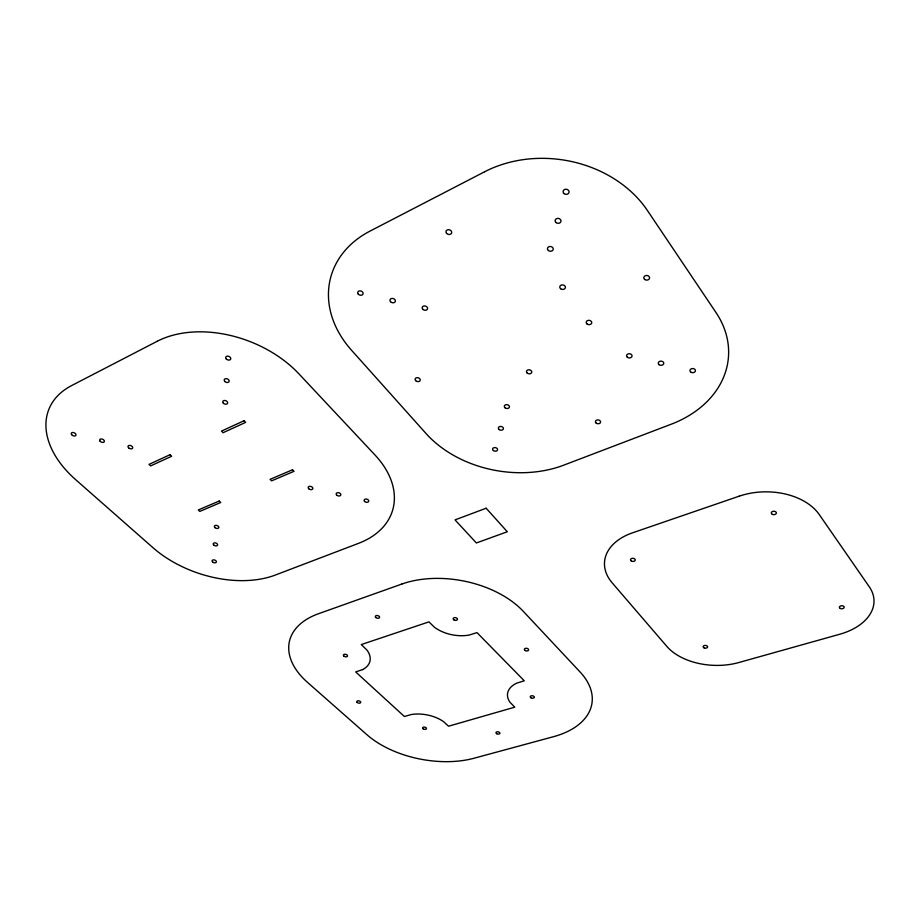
<?xml version="1.0" encoding="UTF-8"?>
<svg xmlns="http://www.w3.org/2000/svg" width="920" height="920" viewBox="0 0 920 920"><rect width="100%" height="100%" fill="white"/><g stroke="black" fill="none" stroke-linecap="round" stroke-linejoin="round"><path stroke-width="1.38" d="M157.239 341.262L71.53 385.629A98.106 62.939 22.1 0 0 75.566 479.573L152.858 547.596A92.644 58.351 18.6 0 0 275.402 575.023L358.501 543.363A95.68 63.56 17 0 0 374.911 454.905L298.977 373.911A100.372 68.379 21 0 0 157.239 341.262M484.702 171.73L370.035 231.092A109.641 84.927 15.2 0 0 351.532 350.244L426.063 433.55A103.995 76.9 10.1 0 0 563.799 465.14L671.163 424.235A109.181 83.8 4.5 0 0 715.99 312.524L647.393 210.473A113.689 92.77 9 0 0 484.702 171.73M170.05 454.71L149.005 464.381L150.65 465.888L171.683 456.251L170.05 454.71M244.064 420.728L221.478 431.1L223.1 432.699L245.674 422.36L244.064 420.728M219.224 501.032L198.283 509.956L199.824 511.393L220.765 502.481L219.224 501.032M292.502 469.786L270.077 479.343L271.607 480.849L294.032 471.316L292.502 469.786M362.584 669.61L355.672 671.933L404.386 716.496L411.366 714.506A28.025 15.709 10.9 0 1 443.44 721.567L448.523 726.225L514.774 707.158L509.967 702.247A29.44 17.25 8.1 0 1 516.741 683.146L524.285 680.811L476.985 632.615L469.211 635.053A31.107 19.354 10.6 0 1 434.516 627.302L428.938 621.885L361.261 644.575L366.747 649.819A29.647 17.457 13.5 0 1 362.584 669.61M486.151 508.219L455.032 519.892L476.376 542.961L507.311 531.76L486.151 508.219M401.867 584.039L318.619 613.674A83.237 49.07 12.7 0 0 307.475 682.352L366.919 734.712A79.971 45.482 10.8 0 0 474.065 758.23L553.587 736.667A82.823 48.668 8.8 0 0 580.037 671.945L523.227 611.271A85.364 52.325 10.7 0 0 401.867 584.039M739.185 496.179L632.488 532.841A56.534 37.076 4 0 0 612.214 582.889L666.839 646.392A54.429 33.798 2.8 0 0 738.817 662.538L839.638 634.282A57.328 36.029 -0.5 0 0 869.273 586.776L819.26 514.567A58.627 39.134 0 0 0 739.185 496.179M224.825 381.466A2.599 1.805 21.7 0 0 229.068 381.616A2.599 1.805 21.7 0 0 226.159 378.649A2.599 1.805 21.7 0 0 224.825 381.466M223.353 403.202A2.553 1.748 21.1 0 0 227.539 403.351A2.553 1.748 21.1 0 0 224.675 400.464A2.553 1.748 21.1 0 0 223.353 403.202M226.343 359.041A2.645 1.863 22.3 0 0 230.655 359.168A2.645 1.863 22.3 0 0 227.7 356.12A2.645 1.863 22.3 0 0 226.343 359.041M71.599 434.619A2.495 1.564 23.8 0 0 75.704 435.551A2.495 1.564 23.8 0 0 73.554 432.584A2.495 1.564 23.8 0 0 71.599 434.619M99.981 441.059A2.484 1.575 23.1 0 0 104.087 441.991A2.484 1.575 23.1 0 0 101.982 439.035A2.484 1.575 23.1 0 0 99.981 441.059M128.696 447.913A2.472 1.575 22.3 0 0 132.641 448.063A2.472 1.575 22.3 0 0 129.754 445.395A2.472 1.575 22.3 0 0 128.696 447.913M308.706 488.738A2.403 1.598 16.6 0 0 312.708 488.911A2.403 1.598 16.6 0 0 310.132 486.323A2.403 1.598 16.6 0 0 308.706 488.738M336.662 495.075A2.392 1.598 15.6 0 0 340.676 495.259A2.392 1.598 15.6 0 0 338.146 492.671A2.392 1.598 15.6 0 0 336.662 495.075M364.573 501.411A2.38 1.598 14.6 0 0 368.586 501.584A2.38 1.598 14.6 0 0 366.103 499.019A2.38 1.598 14.6 0 0 364.573 501.411M214.958 527.608A2.311 1.449 18.5 0 0 218.753 527.792A2.311 1.449 18.5 0 0 216.131 525.366A2.311 1.449 18.5 0 0 214.958 527.608M213.773 545.031A2.277 1.414 18.2 0 0 217.522 545.226A2.277 1.414 18.2 0 0 214.935 542.857A2.277 1.414 18.2 0 0 213.773 545.031M212.635 561.982A2.242 1.368 17.9 0 0 216.327 562.166A2.242 1.368 17.9 0 0 213.773 559.866A2.242 1.368 17.9 0 0 212.635 561.982M556.071 222.559A2.955 2.461 8.6 0 0 560.935 221.524A2.955 2.461 8.6 0 0 557.209 218.442A2.955 2.461 8.6 0 0 556.071 222.559M627.371 357.247A2.737 2.093 3.9 0 0 631.959 356.442A2.737 2.093 3.9 0 0 628.601 353.774A2.737 2.093 3.9 0 0 627.371 357.247M564.029 193.568A3.001 2.553 8.1 0 0 568.997 192.487A3.001 2.553 8.1 0 0 565.213 189.302A3.001 2.553 8.1 0 0 564.029 193.568M390.505 301.634A2.76 2.127 17.6 0 0 395.174 301.748A2.76 2.127 17.6 0 0 392.346 298.402A2.76 2.127 17.6 0 0 390.505 301.634M548.389 250.505A2.898 2.369 8.9 0 0 553.161 249.527A2.898 2.369 8.9 0 0 549.493 246.537A2.898 2.369 8.9 0 0 548.389 250.505M422.683 309.143A2.76 2.127 15.8 0 0 427.351 309.258A2.76 2.127 15.8 0 0 424.591 305.934A2.76 2.127 15.8 0 0 422.683 309.143M659.053 364.642A2.748 2.081 2.3 0 0 663.665 363.837A2.748 2.081 2.3 0 0 660.365 361.18A2.748 2.081 2.3 0 0 659.053 364.642M691.231 372.358A2.748 2.07 0.8 0 0 695.439 370.691A2.748 2.07 0.8 0 0 691.391 368.77A2.748 2.07 0.8 0 0 691.231 372.358M493.442 450.593A2.518 1.794 10.4 0 0 497.536 449.949A2.518 1.794 10.4 0 0 494.27 447.603A2.518 1.794 10.4 0 0 493.442 450.593M505.172 407.882A2.599 1.909 10.2 0 0 509.404 407.157A2.599 1.909 10.2 0 0 506.057 404.685A2.599 1.909 10.2 0 0 505.172 407.882M499.215 429.571A2.553 1.851 10.3 0 0 503.378 428.892A2.553 1.851 10.3 0 0 500.077 426.489A2.553 1.851 10.3 0 0 499.215 429.571M358.271 294.112A2.772 2.127 19.4 0 0 362.917 294.227A2.772 2.127 19.4 0 0 360.03 290.858A2.772 2.127 19.4 0 0 358.271 294.112M587.063 323.99A2.783 2.173 6.1 0 0 591.675 323.127A2.783 2.173 6.1 0 0 588.213 320.367A2.783 2.173 6.1 0 0 587.063 323.99M560.659 288.742A2.829 2.265 7.8 0 0 565.34 287.822A2.829 2.265 7.8 0 0 561.764 284.958A2.829 2.265 7.8 0 0 560.659 288.742M527.344 373.175A2.668 2.012 9.3 0 0 531.714 372.404A2.668 2.012 9.3 0 0 528.31 369.817A2.668 2.012 9.3 0 0 527.344 373.175M596.206 423.119A2.61 1.909 5.8 0 0 600.53 422.418A2.61 1.909 5.8 0 0 597.298 419.957A2.61 1.909 5.8 0 0 596.206 423.119M644.621 279.404A2.898 2.323 2.2 0 0 649.474 278.461A2.898 2.323 2.2 0 0 645.966 275.54A2.898 2.323 2.2 0 0 644.621 279.404M446.51 233.255A2.898 2.357 16.4 0 0 451.455 233.346A2.898 2.357 16.4 0 0 448.592 229.689A2.898 2.357 16.4 0 0 446.51 233.255M415.598 380.57A2.622 1.932 14.6 0 0 420.037 380.719A2.622 1.932 14.6 0 0 417.392 377.671A2.622 1.932 14.6 0 0 415.598 380.57M496.627 733.677A2.001 1.138 9.1 0 0 499.882 733.389A2.001 1.138 9.1 0 0 497.294 731.803A2.001 1.138 9.1 0 0 496.627 733.677M525.067 650.474A2.162 1.322 8.4 0 0 528.609 650.095A2.162 1.322 8.4 0 0 525.837 648.289A2.162 1.322 8.4 0 0 525.067 650.474M375.762 617.481A2.173 1.334 12.9 0 0 379.442 617.688A2.173 1.334 12.9 0 0 377.188 615.514A2.173 1.334 12.9 0 0 375.762 617.481M357.19 702.454A2.012 1.138 12.6 0 0 360.594 702.684A2.012 1.138 12.6 0 0 358.478 700.787A2.012 1.138 12.6 0 0 357.19 702.454M423.303 728.95A1.989 1.115 10.9 0 0 426.478 728.663A1.989 1.115 10.9 0 0 423.832 727.087A1.989 1.115 10.9 0 0 423.303 728.95M530.909 697.762A2.081 1.219 8.2 0 0 534.324 697.44A2.081 1.219 8.2 0 0 531.668 695.761A2.081 1.219 8.2 0 0 530.909 697.762M453.916 619.873A2.196 1.357 10.7 0 0 457.447 619.459A2.196 1.357 10.7 0 0 454.56 617.607A2.196 1.357 10.7 0 0 453.916 619.873M343.85 656.086A2.093 1.23 13.4 0 0 347.38 656.305A2.093 1.23 13.4 0 0 345.161 654.258A2.093 1.23 13.4 0 0 343.85 656.086M631.212 560.889A2.38 1.564 4.9 0 0 635.179 560.384A2.38 1.564 4.9 0 0 632.293 558.313A2.38 1.564 4.9 0 0 631.212 560.889M772.386 514.384A2.541 1.725 -0.5 0 0 776.353 513.072A2.541 1.725 -0.5 0 0 772.708 511.416A2.541 1.725 -0.5 0 0 772.386 514.384M704.191 647.933A2.254 1.38 3.2 0 0 707.641 646.932A2.254 1.38 3.2 0 0 704.341 645.541A2.254 1.38 3.2 0 0 704.191 647.933M840.351 608.488A2.415 1.506 -1.2 0 0 844.18 607.384A2.415 1.506 -1.2 0 0 840.788 605.889A2.415 1.506 -1.2 0 0 840.351 608.488"/></g></svg>
